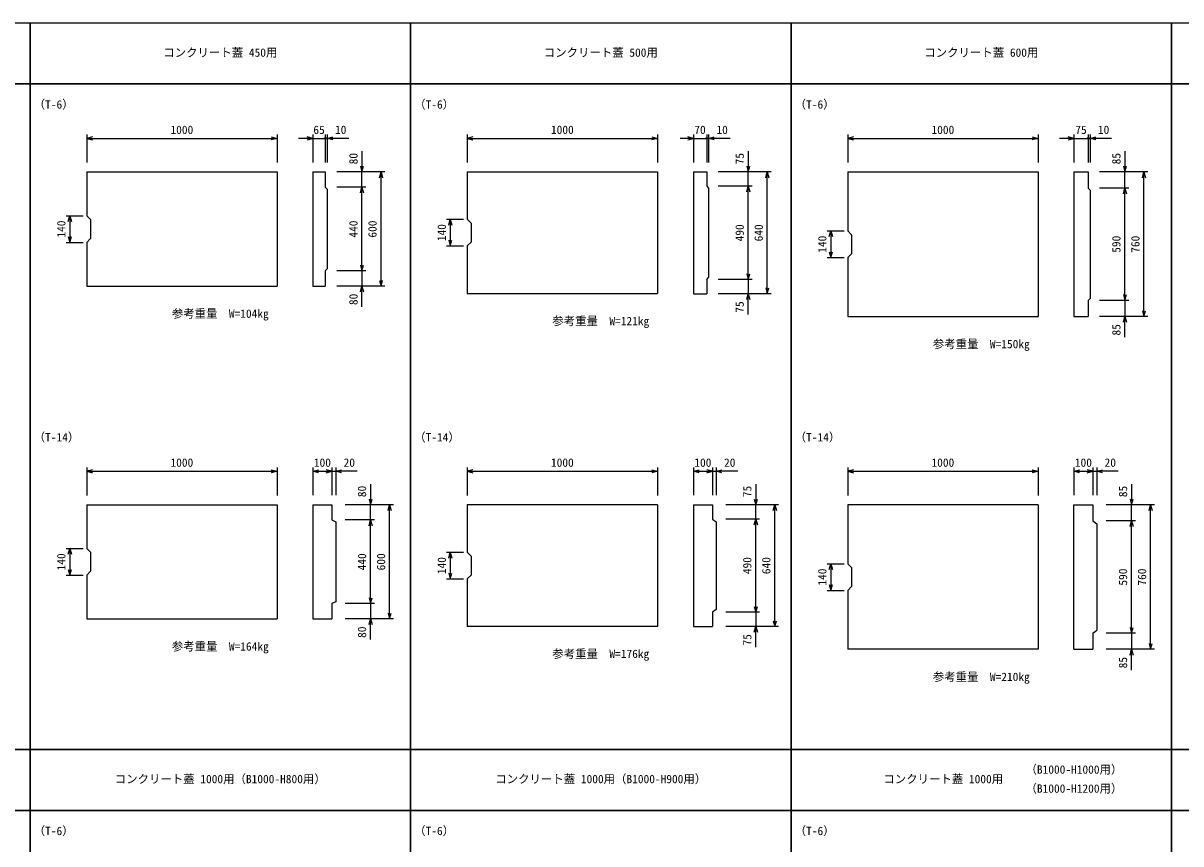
# Model space of a CAD drawing. Units: millimetres, scale not verified. Extents: x -33600 to 33600, y -11880 to 11880.
# Drawn here: x -27411 to -21326, y -5882 to -1566 of the extents above; entities that cross this region are included whole.
import ezdxf
from ezdxf.enums import TextEntityAlignment as Align

# ---------------------------------------------------------------- set-up
doc = ezdxf.new("R2010")
doc.units = ezdxf.units.MM
doc.header["$LTSCALE"] = 40
for name, color, linetype, lineweight in [('0-0_DIM', 7, 'Continuous', 25), ('0-2_HATCH', 6, 'Continuous', 25), ('0-6_TXT', 7, 'Continuous', 25)]:
    doc.layers.add(name, color=color, linetype=linetype, lineweight=lineweight)
doc.styles.add('ＭＳ ゴシック', font='')
doc.styles.get('ＭＳ ゴシック').set_extended_font_data('MS Gothic')

msp = doc.modelspace()

# ---------------------------------------------------------------- linework, layer by layer
at = {"layer": '0-0_DIM'}
for p, q in [((-27076.89, -2152.38), (-27076.89, -2299.51)), ((-27076.89, -2172.38), (-26076.89, -2172.38)), ((-26076.89, -2152.38), (-26076.89, -2299.51)), ((-25888.3, -2172.38), (-25963.3, -2172.38)), ((-25888.3, -2152.38), (-25888.3, -2298.78)), ((-25888.3, -2172.38), (-25823.3, -2172.38)), ((-25823.3, -2152.38), (-25823.3, -2298.78)), ((-25823.3, -2172.38), (-25813.3, -2172.38)), ((-25813.3, -2152.38), (-25813.3, -2298.78)), ((-25699.77, -2172.38), (-25813.3, -2172.38)), ((-25076.89, -2152.38), (-25076.89, -2299.51)), ((-25076.89, -2172.38), (-24076.89, -2172.38)), ((-24076.89, -2152.38), (-24076.89, -2299.51)), ((-23888.3, -2172.38), (-23958.3, -2172.38)), ((-23888.3, -2152.38), (-23888.3, -2298.78)), ((-23888.3, -2172.38), (-23818.3, -2172.38)), ((-23818.3, -2152.38), (-23818.3, -2298.78)), ((-23818.3, -2172.38), (-23808.3, -2172.38)), ((-23808.3, -2152.38), (-23808.3, -2298.78)), ((-23694.77, -2172.38), (-23808.3, -2172.38)), ((-23076.89, -2152.38), (-23076.89, -2299.51)), ((-23076.89, -2172.38), (-22076.89, -2172.38)), ((-22076.89, -2152.38), (-22076.89, -2299.51)), ((-21888.3, -2172.38), (-21963.3, -2172.38)), ((-21888.3, -2152.38), (-21888.3, -2298.78)), ((-21888.3, -2172.38), (-21813.3, -2172.38)), ((-21813.3, -2152.38), (-21813.3, -2298.78)), ((-21813.3, -2172.38), (-21803.3, -2172.38)), ((-21803.3, -2152.38), (-21803.3, -2298.78)), ((-21689.77, -2172.38), (-21803.3, -2172.38)), ((-25630.22, -2240.06), (-25630.22, -2348.91)), ((-23600.22, -2240.06), (-23600.22, -2348.91)), ((-21620.22, -2240.06), (-21620.22, -2348.91)), ((-25510.22, -2348.91), (-25763.3, -2348.91)), ((-25630.22, -2428.91), (-25630.22, -2348.91)), ((-25530.22, -2948.91), (-25530.22, -2348.91)), ((-23480.22, -2348.91), (-23758.3, -2348.91)), ((-23600.22, -2423.91), (-23600.22, -2348.91)), ((-23500.22, -2988.91), (-23500.22, -2348.91)), ((-21500.22, -2348.91), (-21753.3, -2348.91)), ((-21620.22, -2433.91), (-21620.22, -2348.91)), ((-21520.22, -3108.91), (-21520.22, -2348.91)), ((-25610.22, -2428.91), (-25763.3, -2428.91)), ((-25630.22, -2868.91), (-25630.22, -2428.91)), ((-23580.22, -2423.91), (-23758.3, -2423.91)), ((-23600.22, -2913.91), (-23600.22, -2423.91)), ((-21600.22, -2433.91), (-21753.3, -2433.91)), ((-21620.22, -3023.91), (-21620.22, -2433.91)), ((-27185.89, -2578.91), (-27095.89, -2578.91)), ((-27165.89, -2578.91), (-27165.89, -2718.91)), ((-25185.89, -2597.91), (-25095.89, -2597.91)), ((-25165.89, -2597.91), (-25165.89, -2737.91)), ((-23185.89, -2658.91), (-23095.89, -2658.91)), ((-23165.89, -2658.91), (-23165.89, -2798.91)), ((-27185.89, -2718.91), (-27095.89, -2718.91)), ((-25185.89, -2737.91), (-25095.89, -2737.91)), ((-23185.89, -2798.91), (-23095.89, -2798.91)), ((-25610.22, -2868.91), (-25763.3, -2868.91)), ((-25630.22, -2868.91), (-25630.22, -2948.91)), ((-23580.22, -2913.91), (-23758.3, -2913.91)), ((-23600.22, -2913.91), (-23600.22, -2988.91)), ((-25510.22, -2948.91), (-25763.3, -2948.91)), ((-25630.22, -3057.76), (-25630.22, -2948.91)), ((-23480.22, -2988.91), (-23758.3, -2988.91)), ((-23600.22, -3097.76), (-23600.22, -2988.91)), ((-21600.22, -3023.91), (-21753.3, -3023.91)), ((-21620.22, -3023.91), (-21620.22, -3108.91)), ((-21500.22, -3108.91), (-21753.3, -3108.91)), ((-21620.22, -3217.76), (-21620.22, -3108.91)), ((-27076.89, -3902.38), (-27076.89, -4049.51)), ((-27076.89, -3922.38), (-26076.89, -3922.38)), ((-26076.89, -3902.38), (-26076.89, -4049.51)), ((-25888.3, -3902.38), (-25888.3, -4048.78)), ((-25888.3, -3922.38), (-25788.3, -3922.38)), ((-25788.3, -3902.38), (-25788.3, -4048.78)), ((-25788.3, -3922.38), (-25768.3, -3922.38)), ((-25768.3, -3902.38), (-25768.3, -4048.78)), ((-25654.77, -3922.38), (-25768.3, -3922.38)), ((-25076.89, -3902.38), (-25076.89, -4049.51)), ((-25076.89, -3922.38), (-24076.89, -3922.38)), ((-24076.89, -3902.38), (-24076.89, -4049.51)), ((-23888.3, -3902.38), (-23888.3, -4048.78)), ((-23888.3, -3922.38), (-23788.3, -3922.38)), ((-23788.3, -3902.38), (-23788.3, -4048.78)), ((-23788.3, -3922.38), (-23768.3, -3922.38)), ((-23768.3, -3902.38), (-23768.3, -4048.78)), ((-23654.77, -3922.38), (-23768.3, -3922.38)), ((-23076.89, -3902.38), (-23076.89, -4049.51)), ((-23076.89, -3922.38), (-22076.89, -3922.38)), ((-22076.89, -3902.38), (-22076.89, -4049.51)), ((-21888.3, -3902.38), (-21888.3, -4048.78)), ((-21888.3, -3922.38), (-21788.3, -3922.38)), ((-21788.3, -3902.38), (-21788.3, -4048.78)), ((-21788.3, -3922.38), (-21768.3, -3922.38)), ((-21768.3, -3902.38), (-21768.3, -4048.78)), ((-21654.77, -3922.38), (-21768.3, -3922.38)), ((-25585.22, -3990.06), (-25585.22, -4098.91)), ((-23560.22, -3990.06), (-23560.22, -4098.91)), ((-21585.22, -3990.06), (-21585.22, -4098.91)), ((-25465.22, -4098.91), (-25718.3, -4098.91)), ((-25585.22, -4178.91), (-25585.22, -4098.91)), ((-25485.22, -4698.91), (-25485.22, -4098.91)), ((-23440.22, -4098.91), (-23718.3, -4098.91)), ((-23560.22, -4173.91), (-23560.22, -4098.91)), ((-23460.22, -4738.91), (-23460.22, -4098.91)), ((-21465.22, -4098.91), (-21718.3, -4098.91)), ((-21585.22, -4183.91), (-21585.22, -4098.91)), ((-21485.22, -4858.91), (-21485.22, -4098.91)), ((-25565.22, -4178.91), (-25718.3, -4178.91)), ((-25585.22, -4618.91), (-25585.22, -4178.91)), ((-23540.22, -4173.91), (-23718.3, -4173.91)), ((-23560.22, -4663.91), (-23560.22, -4173.91)), ((-21565.22, -4183.91), (-21718.3, -4183.91)), ((-21585.22, -4773.91), (-21585.22, -4183.91)), ((-27185.89, -4328.91), (-27095.89, -4328.91)), ((-27165.89, -4328.91), (-27165.89, -4468.91)), ((-25185.89, -4348.91), (-25095.89, -4348.91)), ((-25165.89, -4348.91), (-25165.89, -4488.91)), ((-23185.89, -4408.91), (-23095.89, -4408.91)), ((-23165.89, -4408.91), (-23165.89, -4548.91)), ((-27185.89, -4468.91), (-27095.89, -4468.91)), ((-25185.89, -4488.91), (-25095.89, -4488.91)), ((-23185.89, -4548.91), (-23095.89, -4548.91)), ((-25565.22, -4618.91), (-25718.3, -4618.91)), ((-25585.22, -4618.91), (-25585.22, -4698.91)), ((-23540.22, -4663.91), (-23718.3, -4663.91)), ((-23560.22, -4663.91), (-23560.22, -4738.91)), ((-25465.22, -4698.91), (-25718.3, -4698.91)), ((-25585.22, -4807.76), (-25585.22, -4698.91)), ((-23440.22, -4738.91), (-23718.3, -4738.91)), ((-23560.22, -4847.76), (-23560.22, -4738.91)), ((-21565.22, -4773.91), (-21718.3, -4773.91)), ((-21585.22, -4773.91), (-21585.22, -4858.91)), ((-21465.22, -4858.91), (-21718.3, -4858.91)), ((-21585.22, -4967.76), (-21585.22, -4858.91))]:
    msp.add_line(p, q, dxfattribs=at)
for points in [[(-27046.89, -2164.34), (-27076.89, -2172.38), (-27046.89, -2180.42)], [(-26106.89, -2164.34), (-26076.89, -2172.38), (-26106.89, -2180.42)], [(-25918.3, -2180.42), (-25888.3, -2172.38), (-25918.3, -2164.34)], [(-25783.3, -2180.42), (-25813.3, -2172.38), (-25783.3, -2164.34)], [(-25046.89, -2164.34), (-25076.89, -2172.38), (-25046.89, -2180.42)], [(-24106.89, -2164.34), (-24076.89, -2172.38), (-24106.89, -2180.42)], [(-23918.3, -2180.42), (-23888.3, -2172.38), (-23918.3, -2164.34)], [(-23778.3, -2180.42), (-23808.3, -2172.38), (-23778.3, -2164.34)], [(-23046.89, -2164.34), (-23076.89, -2172.38), (-23046.89, -2180.42)], [(-22106.89, -2164.34), (-22076.89, -2172.38), (-22106.89, -2180.42)], [(-21918.3, -2180.42), (-21888.3, -2172.38), (-21918.3, -2164.34)], [(-21773.3, -2180.42), (-21803.3, -2172.38), (-21773.3, -2164.34)], [(-25638.26, -2318.91), (-25630.22, -2348.91), (-25622.18, -2318.91)], [(-25538.26, -2378.91), (-25530.22, -2348.91), (-25522.18, -2378.91)], [(-23608.26, -2318.91), (-23600.22, -2348.91), (-23592.18, -2318.91)], [(-23508.26, -2378.91), (-23500.22, -2348.91), (-23492.18, -2378.91)], [(-21628.26, -2318.91), (-21620.22, -2348.91), (-21612.18, -2318.91)], [(-21528.26, -2378.91), (-21520.22, -2348.91), (-21512.18, -2378.91)], [(-25638.26, -2458.91), (-25630.22, -2428.91), (-25622.18, -2458.91)], [(-23608.26, -2453.91), (-23600.22, -2423.91), (-23592.18, -2453.91)], [(-21628.26, -2463.91), (-21620.22, -2433.91), (-21612.18, -2463.91)], [(-27173.93, -2608.91), (-27165.89, -2578.91), (-27157.85, -2608.91)], [(-25173.93, -2627.91), (-25165.89, -2597.91), (-25157.85, -2627.91)], [(-23173.93, -2688.91), (-23165.89, -2658.91), (-23157.85, -2688.91)], [(-27173.93, -2688.91), (-27165.89, -2718.91), (-27157.85, -2688.91)], [(-25173.93, -2707.91), (-25165.89, -2737.91), (-25157.85, -2707.91)], [(-23173.93, -2768.91), (-23165.89, -2798.91), (-23157.85, -2768.91)], [(-25638.26, -2838.91), (-25630.22, -2868.91), (-25622.18, -2838.91)], [(-25538.26, -2918.91), (-25530.22, -2948.91), (-25522.18, -2918.91)], [(-23608.26, -2883.91), (-23600.22, -2913.91), (-23592.18, -2883.91)], [(-25638.26, -2978.91), (-25630.22, -2948.91), (-25622.18, -2978.91)], [(-23508.26, -2958.91), (-23500.22, -2988.91), (-23492.18, -2958.91)], [(-23608.26, -3018.91), (-23600.22, -2988.91), (-23592.18, -3018.91)], [(-21628.26, -2993.91), (-21620.22, -3023.91), (-21612.18, -2993.91)], [(-21528.26, -3078.91), (-21520.22, -3108.91), (-21512.18, -3078.91)], [(-21628.26, -3138.91), (-21620.22, -3108.91), (-21612.18, -3138.91)], [(-27046.89, -3914.34), (-27076.89, -3922.38), (-27046.89, -3930.42)], [(-26106.89, -3914.34), (-26076.89, -3922.38), (-26106.89, -3930.42)], [(-25858.3, -3930.42), (-25888.3, -3922.38), (-25858.3, -3914.34)], [(-25818.3, -3930.42), (-25788.3, -3922.38), (-25818.3, -3914.34)], [(-25738.3, -3930.42), (-25768.3, -3922.38), (-25738.3, -3914.34)], [(-25046.89, -3914.34), (-25076.89, -3922.38), (-25046.89, -3930.42)], [(-24106.89, -3914.34), (-24076.89, -3922.38), (-24106.89, -3930.42)], [(-23858.3, -3930.42), (-23888.3, -3922.38), (-23858.3, -3914.34)], [(-23818.3, -3930.42), (-23788.3, -3922.38), (-23818.3, -3914.34)], [(-23738.3, -3930.42), (-23768.3, -3922.38), (-23738.3, -3914.34)], [(-23046.89, -3914.34), (-23076.89, -3922.38), (-23046.89, -3930.42)], [(-22106.89, -3914.34), (-22076.89, -3922.38), (-22106.89, -3930.42)], [(-21858.3, -3930.42), (-21888.3, -3922.38), (-21858.3, -3914.34)], [(-21818.3, -3930.42), (-21788.3, -3922.38), (-21818.3, -3914.34)], [(-21738.3, -3930.42), (-21768.3, -3922.38), (-21738.3, -3914.34)], [(-25593.26, -4068.91), (-25585.22, -4098.91), (-25577.18, -4068.91)], [(-23568.26, -4068.91), (-23560.22, -4098.91), (-23552.18, -4068.91)], [(-21593.26, -4068.91), (-21585.22, -4098.91), (-21577.18, -4068.91)], [(-25493.26, -4128.91), (-25485.22, -4098.91), (-25477.18, -4128.91)], [(-23468.26, -4128.91), (-23460.22, -4098.91), (-23452.18, -4128.91)], [(-21493.26, -4128.91), (-21485.22, -4098.91), (-21477.18, -4128.91)], [(-25593.26, -4208.91), (-25585.22, -4178.91), (-25577.18, -4208.91)], [(-23568.26, -4203.91), (-23560.22, -4173.91), (-23552.18, -4203.91)], [(-21593.26, -4213.91), (-21585.22, -4183.91), (-21577.18, -4213.91)], [(-27173.93, -4358.91), (-27165.89, -4328.91), (-27157.85, -4358.91)], [(-25173.93, -4378.91), (-25165.89, -4348.91), (-25157.85, -4378.91)], [(-27173.93, -4438.91), (-27165.89, -4468.91), (-27157.85, -4438.91)], [(-23173.93, -4438.91), (-23165.89, -4408.91), (-23157.85, -4438.91)], [(-25173.93, -4458.91), (-25165.89, -4488.91), (-25157.85, -4458.91)], [(-23173.93, -4518.91), (-23165.89, -4548.91), (-23157.85, -4518.91)], [(-25593.26, -4588.91), (-25585.22, -4618.91), (-25577.18, -4588.91)], [(-25493.26, -4668.91), (-25485.22, -4698.91), (-25477.18, -4668.91)], [(-23568.26, -4633.91), (-23560.22, -4663.91), (-23552.18, -4633.91)], [(-25593.26, -4728.91), (-25585.22, -4698.91), (-25577.18, -4728.91)], [(-23568.26, -4768.91), (-23560.22, -4738.91), (-23552.18, -4768.91)], [(-23468.26, -4708.91), (-23460.22, -4738.91), (-23452.18, -4708.91)], [(-21593.26, -4743.91), (-21585.22, -4773.91), (-21577.18, -4743.91)], [(-21593.26, -4888.91), (-21585.22, -4858.91), (-21577.18, -4888.91)], [(-21493.26, -4828.91), (-21485.22, -4858.91), (-21477.18, -4828.91)]]:
    msp.add_lwpolyline(points, dxfattribs=at)
for centre in [(-25823.3, -2172.38), (-23818.3, -2172.38), (-21813.3, -2172.38)]:
    msp.add_circle(centre, 4, dxfattribs=at)
at = {"layer": '0-2_HATCH'}
for p, q in [((-27076.89, -2348.91), (-26076.89, -2348.91)), ((-26076.89, -2348.91), (-26076.89, -2948.91)), ((-25888.3, -2348.91), (-25888.3, -2948.91)), ((-25888.3, -2348.91), (-25823.3, -2348.91)), ((-25823.3, -2348.91), (-25823.3, -2428.91)), ((-25076.89, -2348.91), (-25076.89, -2597.91)), ((-25076.89, -2348.91), (-24076.89, -2348.91)), ((-24076.89, -2348.91), (-24076.89, -2987.91)), ((-23888.3, -2348.91), (-23888.3, -2988.91)), ((-23888.3, -2348.91), (-23818.3, -2348.91)), ((-23818.3, -2348.91), (-23818.3, -2423.91)), ((-23076.89, -2348.91), (-23076.89, -2658.91)), ((-23076.89, -2348.91), (-22076.89, -2348.91)), ((-22076.89, -2348.91), (-22076.89, -3108.91)), ((-21888.3, -2348.91), (-21888.3, -3108.91)), ((-25823.3, -2428.91), (-25813.3, -2438.91)), ((-23818.3, -2423.91), (-23808.3, -2433.91)), ((-23808.3, -2433.91), (-23808.3, -2903.91)), ((-25813.3, -2438.91), (-25813.3, -2858.91)), ((-25076.89, -2597.91), (-25056.89, -2617.91)), ((-23076.89, -2658.91), (-23056.89, -2678.91)), ((-27076.89, -2718.91), (-27056.89, -2698.91)), ((-27076.89, -2718.91), (-27076.89, -2948.91)), ((-25823.3, -2868.91), (-25813.3, -2858.91)), ((-25823.3, -2868.91), (-25823.3, -2948.91)), ((-23818.3, -2913.91), (-23808.3, -2903.91)), ((-23818.3, -2913.91), (-23818.3, -2988.91)), ((-27076.89, -2948.91), (-26076.89, -2948.91)), ((-25888.3, -2948.91), (-25823.3, -2948.91)), ((-23888.3, -2988.91), (-23818.3, -2988.91)), ((-21813.3, -3023.91), (-21813.3, -3108.91)), ((-21888.3, -3108.91), (-21813.3, -3108.91)), ((-27076.89, -4098.91), (-27076.89, -4328.91)), ((-25888.3, -4098.91), (-25788.3, -4098.91)), ((-25788.3, -4098.91), (-25788.3, -4178.91)), ((-24076.89, -4098.91), (-25076.89, -4098.91)), ((-25076.89, -4098.91), (-25076.89, -4348.91)), ((-24076.89, -4098.91), (-24076.89, -4738.91)), ((-23888.3, -4098.91), (-23788.3, -4098.91)), ((-23788.3, -4098.91), (-23788.3, -4173.91)), ((-23076.89, -4098.91), (-23076.89, -4408.91)), ((-22076.89, -4098.91), (-23076.89, -4098.91)), ((-22076.89, -4098.91), (-22076.89, -4858.91)), ((-21888.3, -4858.91), (-21888.3, -4098.91)), ((-21888.3, -4098.91), (-21788.3, -4098.91)), ((-21788.3, -4098.91), (-21788.3, -4183.91)), ((-25788.3, -4178.91), (-25768.3, -4188.91)), ((-25768.3, -4188.91), (-25768.3, -4608.91)), ((-23788.3, -4173.91), (-23768.3, -4188.91)), ((-23768.3, -4188.91), (-23768.3, -4648.91)), ((-21788.3, -4183.91), (-21768.3, -4198.91)), ((-21768.3, -4198.91), (-21768.3, -4758.91)), ((-27076.89, -4328.91), (-27056.89, -4348.91)), ((-27056.89, -4348.91), (-27056.89, -4448.91)), ((-25076.89, -4348.91), (-25056.89, -4368.91)), ((-25056.89, -4368.91), (-25056.89, -4468.91)), ((-23076.89, -4408.91), (-23056.89, -4428.91)), ((-23056.89, -4428.91), (-23056.89, -4528.91)), ((-27056.89, -4448.91), (-27076.89, -4468.91)), ((-27076.89, -4468.91), (-27076.89, -4698.91)), ((-25056.89, -4468.91), (-25076.89, -4488.91)), ((-25076.89, -4488.91), (-25076.89, -4738.91)), ((-23056.89, -4528.91), (-23076.89, -4548.91)), ((-23076.89, -4548.91), (-23076.89, -4858.91)), ((-25768.3, -4608.91), (-25788.3, -4618.91)), ((-25788.3, -4618.91), (-25788.3, -4698.91)), ((-23768.3, -4648.91), (-23788.3, -4663.91)), ((-23788.3, -4663.91), (-23788.3, -4738.91)), ((-27076.89, -4698.91), (-26076.89, -4698.91)), ((-24076.89, -4738.91), (-25076.89, -4738.91)), ((-21788.3, -4773.91), (-21768.3, -4758.91)), ((-21788.3, -4773.91), (-21788.3, -4858.91)), ((-22076.89, -4858.91), (-23076.89, -4858.91)), ((-21888.3, -4858.91), (-21788.3, -4858.91))]:
    msp.add_line(p, q, dxfattribs=at)
for points in [[(-27076.89, -2348.91), (-27076.89, -2578.91), (-27056.89, -2598.91), (-27056.89, -2698.91)], [(-21888.3, -2348.91), (-21813.3, -2348.91), (-21813.3, -2433.91)], [(-21813.3, -2433.91), (-21803.3, -2443.91), (-21803.3, -3013.91), (-21813.3, -3023.91)], [(-25056.89, -2617.91), (-25056.89, -2717.91), (-25076.89, -2737.91)], [(-25076.89, -2737.91), (-25076.89, -2987.91), (-24076.89, -2987.91)], [(-23056.89, -2678.91), (-23056.89, -2778.91), (-23076.89, -2798.91)], [(-23076.89, -2798.91), (-23076.89, -3108.91), (-22076.89, -3108.91)], [(-27076.89, -4098.91), (-26076.89, -4098.91), (-26076.89, -4698.91)], [(-25888.3, -4098.91), (-25888.3, -4698.91), (-25788.3, -4698.91)], [(-23888.3, -4098.91), (-23888.3, -4738.91), (-23788.3, -4738.91)]]:
    msp.add_lwpolyline(points, dxfattribs=at)
at = {"layer": '0-6_TXT'}
for points in [[(-29374.81, -1886.32), (-27374.81, -1886.32), (-27374.81, -1566.32), (-29374.81, -1566.32)], [(-27374.81, -1886.32), (-25374.81, -1886.32), (-25374.81, -1566.32), (-27374.81, -1566.32)], [(-25374.81, -1886.32), (-23374.81, -1886.32), (-23374.81, -1566.32), (-25374.81, -1566.32)], [(-23374.81, -1886.32), (-21374.81, -1886.32), (-21374.81, -1566.32), (-23374.81, -1566.32)], [(-21374.81, -1886.32), (-19374.81, -1886.32), (-19374.81, -1566.32), (-21374.81, -1566.32)], [(-29374.81, -5386.32), (-27374.81, -5386.32), (-27374.81, -1886.32), (-29374.81, -1886.32)], [(-27374.81, -5386.32), (-25374.81, -5386.32), (-25374.81, -1886.32), (-27374.81, -1886.32)], [(-25374.81, -5386.32), (-23374.81, -5386.32), (-23374.81, -1886.32), (-25374.81, -1886.32)], [(-23374.81, -5386.32), (-21374.81, -5386.32), (-21374.81, -1886.32), (-23374.81, -1886.32)], [(-21374.81, -5386.32), (-19374.81, -5386.32), (-19374.81, -1886.32), (-21374.81, -1886.32)], [(-29374.81, -5706.32), (-27374.81, -5706.32), (-27374.81, -5386.32), (-29374.81, -5386.32)], [(-27374.81, -5706.32), (-25374.81, -5706.32), (-25374.81, -5386.32), (-27374.81, -5386.32)], [(-25374.81, -5706.32), (-23374.81, -5706.32), (-23374.81, -5386.32), (-25374.81, -5386.32)], [(-23374.81, -5706.32), (-21374.81, -5706.32), (-21374.81, -5386.32), (-23374.81, -5386.32)], [(-21374.81, -5706.32), (-19374.81, -5706.32), (-19374.81, -5386.32), (-21374.81, -5386.32)], [(-29374.81, -10356.32), (-27374.81, -10356.32), (-27374.81, -5706.32), (-29374.81, -5706.32)], [(-27374.81, -10356.32), (-25374.81, -10356.32), (-25374.81, -5706.32), (-27374.81, -5706.32)], [(-25374.81, -10356.32), (-23374.81, -10356.32), (-23374.81, -5706.32), (-25374.81, -5706.32)], [(-23374.81, -10356.32), (-21374.81, -10356.32), (-21374.81, -5706.32), (-23374.81, -5706.32)], [(-21374.81, -10356.32), (-19374.81, -10356.32), (-19374.81, -5706.32), (-21374.81, -5706.32)]]:
    msp.add_lwpolyline(points, close=True, dxfattribs=at)

# ---------------------------------------------------------------- texts
at = {"layer": '0-0_DIM', "style": 'ＭＳ ゴシック'}
for s, p in [('（T-6）', (-27355.79, -2029.01)), ('（T-6）', (-25355.79, -2029.01)), ('（T-6）', (-23355.79, -2029.01)), ('1000', (-26636.89, -2162.38)), ('65', (-25885.8, -2162.38)), ('10', (-25772.13, -2162.38)), ('1000', (-24636.89, -2162.38)), ('70', (-23883.3, -2162.38)), ('10', (-23767.13, -2162.38)), ('1000', (-22636.89, -2162.38)), ('75', (-21880.8, -2162.38)), ('10', (-21762.13, -2162.38)), ('参考重量\u3000W=104kg', (-26629.81, -3128.91)), ('参考重量\u3000W=121kg', (-24629.81, -3167.91)), ('参考重量\u3000W=150kg', (-22629.81, -3288.91)), ('（T-14）', (-27355.79, -3779.01)), ('（T-14）', (-25355.79, -3779.01)), ('（T-14）', (-23355.79, -3779.01)), ('1000', (-26636.89, -3912.38)), ('100', (-25883.3, -3912.38)), ('20', (-25727.13, -3912.38)), ('1000', (-24636.89, -3912.38)), ('100', (-23883.3, -3912.38)), ('20', (-23727.13, -3912.38)), ('1000', (-22636.89, -3912.38)), ('100', (-21883.3, -3912.38)), ('20', (-21727.13, -3912.38)), ('参考重量\u3000W=164kg', (-26629.81, -4878.91)), ('参考重量\u3000W=176kg', (-24629.81, -4917.91)), ('参考重量\u3000W=210kg', (-22629.81, -5038.91)), ('（T-6）', (-27355.79, -5849.01)), ('（T-6）', (-25355.79, -5849.01)), ('（T-6）', (-23355.79, -5849.01))]:
    msp.add_text(s, height=43.99, dxfattribs=at).set_placement(p, align=Align.BOTTOM_LEFT)
for s, p in [('80', (-25640.22, -2308.91)), ('75', (-23610.22, -2308.91)), ('85', (-21630.22, -2308.91)), ('140', (-27175.89, -2693.91)), ('440', (-25640.22, -2693.91)), ('600', (-25540.22, -2693.91)), ('140', (-25175.89, -2712.91)), ('490', (-23610.22, -2713.91)), ('640', (-23510.22, -2713.91)), ('140', (-23175.89, -2773.91)), ('590', (-21630.22, -2773.91)), ('760', (-21530.22, -2773.91)), ('80', (-25640.22, -3048.91)), ('75', (-23610.22, -3088.91)), ('85', (-21630.22, -3208.91)), ('80', (-25595.22, -4058.91)), ('75', (-23570.22, -4058.91)), ('85', (-21595.22, -4058.91)), ('140', (-27175.89, -4443.91)), ('440', (-25595.22, -4443.91)), ('600', (-25495.22, -4443.91)), ('140', (-25175.89, -4463.91)), ('490', (-23570.22, -4463.91)), ('640', (-23470.22, -4463.91)), ('140', (-23175.89, -4523.91)), ('590', (-21595.22, -4523.91)), ('760', (-21495.22, -4523.91)), ('80', (-25595.22, -4798.91)), ('75', (-23570.22, -4838.91)), ('85', (-21595.22, -4958.91))]:
    msp.add_text(s, height=43.99, rotation=90, dxfattribs=at).set_placement(p, align=Align.BOTTOM_LEFT)
at = {"layer": '0-6_TXT', "style": 'ＭＳ ゴシック'}
for s, p in [('コンクリート蓋 450用', (-26674.81, -1756.32)), ('コンクリート蓋 500用', (-24674.81, -1756.32)), ('コンクリート蓋 600用', (-22674.81, -1756.32)), ('（B1000-H1000用）', (-22142.7, -5526.32)), ('コンクリート蓋 1000用（B1000-H800用）', (-26929.81, -5576.32)), ('コンクリート蓋 1000用（B1000-H900用）', (-24929.81, -5576.32)), ('コンクリート蓋 1000用', (-22889.81, -5576.32)), ('（B1000-H1200用）', (-22142.7, -5626.32))]:
    msp.add_text(s, height=43.99, dxfattribs=at).set_placement(p, align=Align.BOTTOM_LEFT)

doc.saveas('drawing.dxf')
